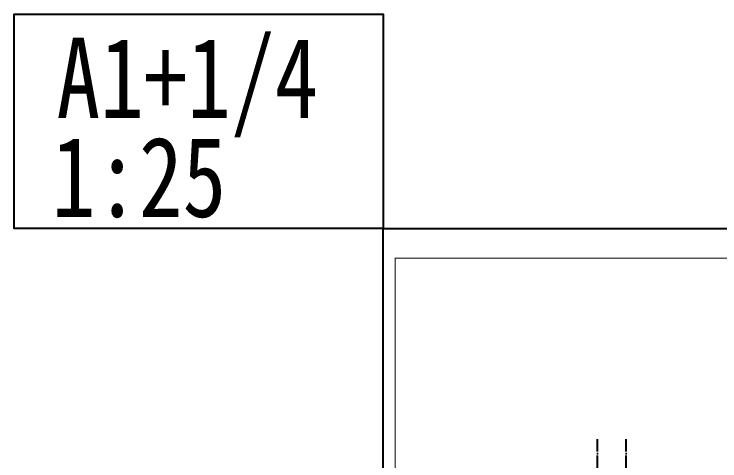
# Model space of a CAD drawing. Extents: x 393367 to 3005760, y 4998 to 826018.
# Drawn here: x 2797805 to 2812621, y 459766 to 469151 of the extents above; entities that cross this region are included whole.
import ezdxf

# ---------------------------------------------------------------- set-up
doc = ezdxf.new("R2010")
doc.units = 0
doc.header["$LTSCALE"] = 1000
doc.linetypes.add('DOTE', pattern=[2.42, 2, -0.2, 0.02, -0.2])
doc.layers.get('0').update_dxf_attribs({"linetype": 'CONTINUOUS'})
doc.layers.add('DOTE', color=8, linetype='DOTE')
doc.layers.add('图框', color=7, linetype='CONTINUOUS')
doc.layers.add('yichutu', color=7, linetype='CONTINUOUS', true_color=0xffffff, plot=False)
doc.styles.add('黑体', font='simhei.ttf')

# ---------------------------------------------------------------- blocks, each defined once
blk = doc.blocks.new('GFDDDDRG')
at = {"layer": '图框'}
blk.add_lwpolyline([(923310, -107437), (923310, -159999), (893610, -159999), (893610, -107437)], close=True, dxfattribs=at)
blk.add_lwpolyline([(923310, -107437), (923310, -159999), (893610, -159999), (893610, -107437)], close=True, dxfattribs=at)
at = {"layer": '图框', "const_width": 50}
blk.add_lwpolyline([(894110, -159499), (922810, -159499), (922810, -108687), (894110, -108687)], close=True, dxfattribs=at)
blk = doc.blocks.new('yct-525-297-26250-14850-50-3002')
at = {"layer": 'yichutu', "color": 7, "true_color": 0xffffff}
blk.add_lwpolyline([(0, 0), (0, 14850), (26250, 14850), (26250, 0)], close=True, dxfattribs=at)

msp = doc.modelspace()

# ---------------------------------------------------------------- linework, layer by layer
at = {"layer": 'DOTE', "linetype": 'DOTE', "ltscale": 0.2}
for p, q in [((2810054.84855, 442542.70126), (2810054.84855, 460222.70355)), ((2810654.84855, 442542.70126), (2810654.84855, 460222.70355))]:
    msp.add_line(p, q, dxfattribs=at)
at = {"layer": '图框', "color": 2}
msp.add_lwpolyline([(2805554.75106, 464650.72831), (2797804.75106, 464650.72831), (2797804.75106, 469150.72831), (2805554.75106, 469150.72831)], close=True, dxfattribs=at)

# ---------------------------------------------------------------- block references
at = {"xscale": 0.5, "yscale": 0.5, "zscale": 0.5}
msp.add_blockref('GFDDDDRG', (2358749.86148, 518369.20917), dxfattribs=at)
at = {"layer": 'yichutu', "rotation": 270}
msp.add_blockref('yct-525-297-26250-14850-50-3002', (2805554.75106, 464650.72831), dxfattribs=at)

# ---------------------------------------------------------------- texts
at = {"layer": '图框', "color": 2, "style": '黑体', "width": 0.8}
for s, p in [('A1+1/4', (2798695.13842, 466971.42248)), ('1:25', (2798595.53743, 464889.89669))]:
    msp.add_text(s, height=1682.362869, dxfattribs=at).set_placement(p)

doc.saveas('drawing.dxf')
